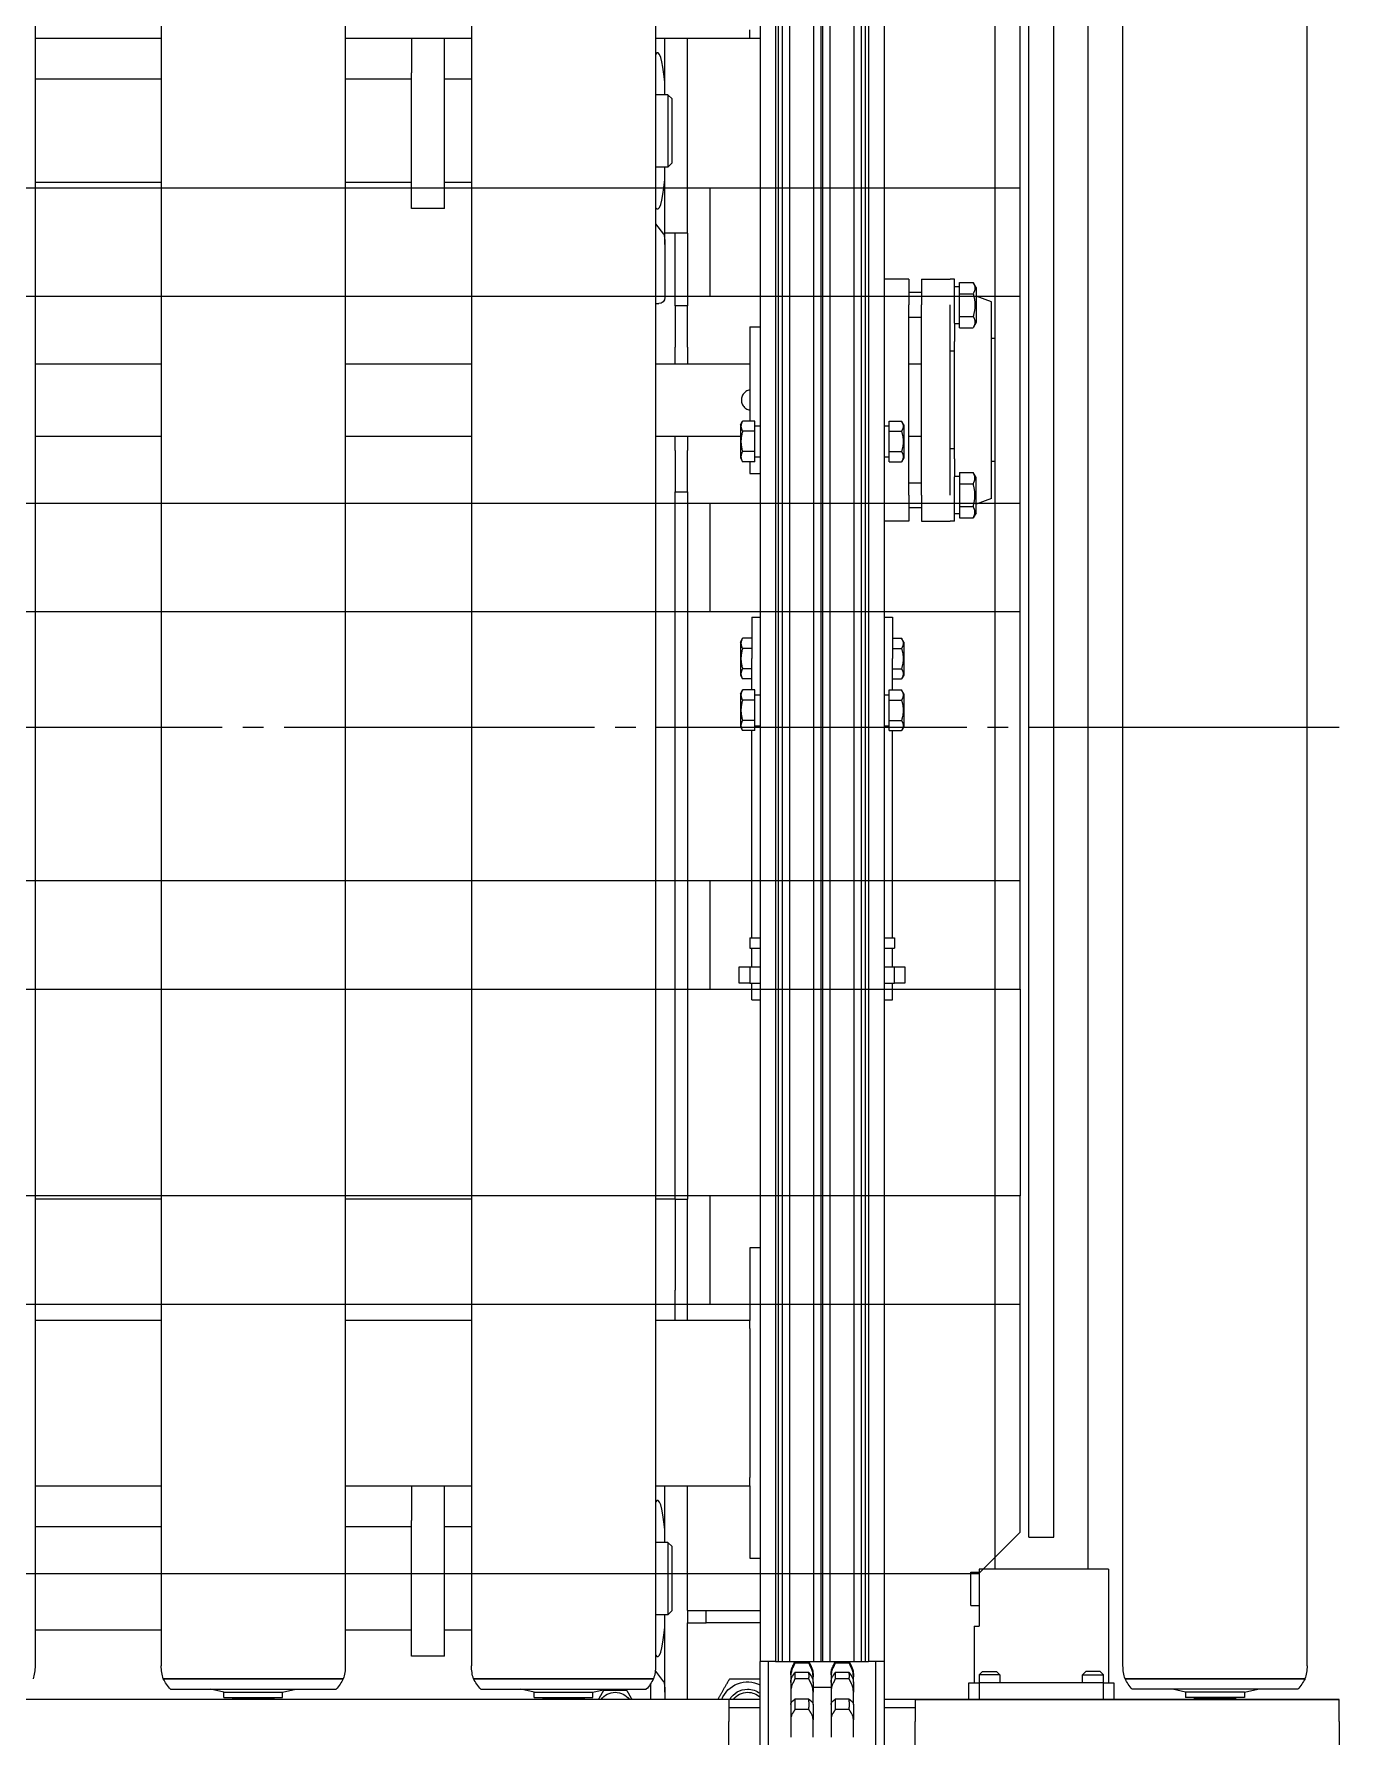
# Model space of a CAD drawing. Header units: millimetres. Extents: x -383313 to -161684, y -117025 to 99224.
# Drawn here: x -347970 to -347336, y -8464 to -7641 of the extents above; entities that cross this region are included whole.
import ezdxf

# ---------------------------------------------------------------- set-up
doc = ezdxf.new("R2010")
doc.units = ezdxf.units.MM
doc.header["$MEASUREMENT"] = 0
doc.linetypes.add('ESKD_shtrihpunktir', pattern=[18, 15, -1, 1, -1])
doc.layers.add('PV-55E8', color=7, linetype='Continuous')
doc.layers.add('Робот', color=30, linetype='Continuous')

# ---------------------------------------------------------------- blocks, each defined once
blk = doc.blocks.new('*U123')
at = {"color": 1, "linetype": 'ESKD_shtrihpunktir', "ltscale": 10}
blk.add_line((15.5, 6.62), (-1484.5, 6.62), dxfattribs=at)
at = {"layer": 'PV-55E8', "color": 3}
for p, q in [((-264.5, 533.27), (-264.5, 458.27)), ((-260.5, 458.27), (-260.5, 533.27)), ((-208.5, 533.27), (-208.5, 458.27)), ((-204.5, 458.27), (-204.5, 533.27)), ((-279.5, 526.62), (-279.5, 487.32)), ((-189.5, 526.62), (-189.5, 487.32)), ((15.5, 487.32), (15.5, 526.62)), ((-249.65, 494.72), (-249.65, 494.76)), ((-249.65, 487.96), (-249.65, 494.72)), ((-238.85, 494.76), (-238.85, 494.72)), ((-238.85, 494.72), (-238.85, 487.96)), ((-230.15, 494.72), (-230.15, 494.76)), ((-230.15, 487.96), (-230.15, 494.72)), ((-219.35, 494.76), (-219.35, 494.72)), ((-219.35, 494.72), (-219.35, 487.96)), ((-279.5, 476.62), (-279.5, 487.32)), ((-249.65, 486.49), (-249.65, 487.96)), ((-249.65, 479.06), (-249.65, 486.49)), ((-238.85, 487.96), (-238.85, 486.49)), ((-238.85, 479.06), (-238.85, 486.49)), ((-230.15, 486.49), (-230.15, 487.96)), ((-230.15, 479.06), (-230.15, 486.49)), ((-219.35, 487.96), (-219.35, 486.49)), ((-219.35, 479.06), (-219.35, 486.49)), ((-189.5, 476.62), (-189.5, 487.32)), ((15.5, 487.32), (15.5, 476.62)), ((-264.5, 480.62), (-279.5, 480.62)), ((-249.65, 474.86), (-249.65, 479.06)), ((-240.85, 481.51), (-247.65, 481.51)), ((-238.85, 479.06), (-238.85, 474.86)), ((-230.15, 474.86), (-230.15, 479.06)), ((-221.35, 481.51), (-228.15, 481.51)), ((-219.35, 479.06), (-219.35, 474.86)), ((-189.5, 480.62), (-204.5, 480.62)), ((-279.5, 476.62), (-1189.5, 476.62)), ((-279.5, 476.62), (-1189.5, 476.62)), ((-549.5, 471.62), (-469.5, 471.62)), ((-523.7, 473.12), (-530.13, 471.62)), ((-523.7, 475.62), (-495.3, 475.62)), ((-523.7, 475.62), (-523.7, 473.12)), ((-523.7, 473.12), (-495.3, 473.12)), ((-519, 476.62), (-519.5, 476.12)), ((-519.5, 476.12), (-509.5, 476.12)), ((-519.5, 475.62), (-519.5, 476.12)), ((-509.5, 476.12), (-499.5, 476.12)), ((-500, 476.62), (-499.5, 476.12)), ((-499.5, 475.62), (-499.5, 476.12)), ((-495.3, 475.62), (-495.3, 473.12)), ((-495.3, 473.12), (-488.87, 471.62)), ((-399.5, 471.62), (-319.5, 471.62)), ((-373.7, 473.12), (-380.13, 471.62)), ((-373.7, 475.62), (-345.3, 475.62)), ((-373.7, 475.62), (-373.7, 473.12)), ((-373.7, 473.12), (-345.3, 473.12)), ((-369, 476.62), (-369.5, 476.12)), ((-369.5, 476.12), (-359.5, 476.12)), ((-369.5, 475.62), (-369.5, 476.12)), ((-359.5, 476.12), (-349.5, 476.12)), ((-350, 476.62), (-349.5, 476.12)), ((-349.5, 475.62), (-349.5, 476.12)), ((-345.3, 475.62), (-345.3, 473.12)), ((-345.3, 473.12), (-338.87, 471.62)), ((-317.5, 469.17), (-317.5, 476.62)), ((-310.5, 473.02), (-310.5, 476.62)), ((-310.5, 473.02), (-310.5, 441.63)), ((-299.5, 476.62), (-299.5, 439.62)), ((-264.5, 476.62), (-279.5, 476.62)), ((-249.65, 473.01), (-249.65, 474.86)), ((-249.65, 468.41), (-249.65, 473.01)), ((-240.85, 476.48), (-247.65, 476.48)), ((-238.85, 474.86), (-238.85, 473.01)), ((-238.85, 468.41), (-238.85, 473.01)), ((-238.85, 470.62), (-230.15, 470.62)), ((-230.15, 473.01), (-230.15, 474.86)), ((-230.15, 468.41), (-230.15, 473.01)), ((-221.35, 476.48), (-228.15, 476.48)), ((-219.35, 474.86), (-219.35, 473.01)), ((-219.35, 468.41), (-219.35, 473.01)), ((-189.5, 476.62), (-204.5, 476.62)), ((-189.5, 476.62), (15.5, 476.62)), ((15.5, 476.62), (-189.5, 476.62)), ((-163.5, 476.62), (-163.5, 468.62)), ((-158.5, 468.62), (-158.5, 476.62)), ((-98.5, 476.62), (-98.5, 468.62)), ((-93.5, 468.62), (-93.5, 476.62)), ((-4.5, 471.62), (-84.5, 471.62)), ((-58.7, 473.12), (-65.13, 471.62)), ((-30.3, 475.62), (-58.7, 475.62)), ((-58.7, 473.12), (-58.7, 475.62)), ((-30.3, 473.12), (-58.7, 473.12)), ((-54, 476.62), (-54.5, 476.12)), ((-44.5, 476.12), (-54.5, 476.12)), ((-54.5, 476.12), (-54.5, 475.62)), ((-34.5, 476.12), (-44.5, 476.12)), ((-35, 476.62), (-34.5, 476.12)), ((-34.5, 476.12), (-34.5, 475.62)), ((-30.3, 473.12), (-30.3, 475.62)), ((-30.3, 473.12), (-23.87, 471.62)), ((-553, 466.62), (-466, 466.62)), ((-509.5, 466.62), (-553, 466.62)), ((-466, 466.62), (-509.5, 466.62)), ((-403, 466.62), (-316, 466.62)), ((-359.5, 466.62), (-403, 466.62)), ((-316, 466.62), (-359.5, 466.62)), ((-311.01, 468.08), (-314.9, 462.97)), ((-249.65, 467.54), (-249.65, 468.41)), ((-249.65, 465.62), (-249.65, 467.54)), ((-249.65, 464.66), (-249.65, 465.62)), ((-240.85, 466.69), (-247.65, 466.69)), ((-240.85, 463.58), (-247.65, 463.58)), ((-238.85, 468.41), (-238.85, 467.54)), ((-238.85, 467.54), (-238.85, 465.62)), ((-238.85, 464.66), (-238.85, 465.62)), ((-230.15, 467.54), (-230.15, 468.41)), ((-230.15, 465.62), (-230.15, 467.54)), ((-230.15, 464.66), (-230.15, 465.62)), ((-221.35, 466.69), (-228.15, 466.69)), ((-221.35, 463.58), (-228.15, 463.58)), ((-219.35, 468.41), (-219.35, 467.54)), ((-219.35, 467.54), (-219.35, 465.62)), ((-219.35, 464.66), (-219.35, 465.62)), ((-163.5, 468.62), (-158.5, 468.62)), ((-161, 441.12), (-161, 468.62)), ((-158.5, 464.72), (-158.5, 468.62)), ((-98.5, 468.62), (-158.5, 468.62)), ((-148.5, 464.72), (-158.5, 464.72)), ((-156.9, 463.12), (-158.5, 464.72)), ((-156.9, 463.12), (-150.1, 463.12)), ((-150.1, 463.12), (-148.5, 464.72)), ((-148.5, 464.72), (-148.5, 468.62)), ((-108.5, 468.62), (-108.5, 464.72)), ((-108.5, 464.72), (-98.5, 464.72)), ((-106.9, 463.12), (-108.5, 464.72)), ((-100.1, 463.12), (-106.9, 463.12)), ((-100.1, 463.12), (-98.5, 464.72)), ((-98.5, 468.62), (-98.5, 464.72)), ((-98.5, 468.62), (-93.5, 468.62)), ((-96, 413.62), (-96, 468.62)), ((-1, 466.62), (-88, 466.62)), ((-88, 466.62), (-44.5, 466.62)), ((-44.5, 466.62), (-1, 466.62)), ((-615, -460.38), (-615, 460.38)), ((-554, -460.38), (-554, 460.38)), ((-465, -460.38), (-465, 460.38)), ((-417, 455.62), (-433, 455.62)), ((-433, 455.62), (-433, 390)), ((-417, 455.62), (-417, 390)), ((-404, -460.38), (-404, 460.38)), ((-315, -460.38), (-315, 460.38)), ((-257, 458.27), (-264.5, 458.27)), ((-264.5, -531.73), (-264.5, 458.27)), ((-257, 458.27), (-255.61, 458.27)), ((-257, -531.73), (-257, 458.27)), ((-255.61, 458.27), (-255.61, -531.73)), ((-255.61, 458.27), (-253.6, 458.27)), ((-253.6, 458.27), (-253.6, -531.73)), ((-253.6, 458.27), (-250.1, 458.27)), ((-250.1, 458.27), (-250.1, -531.73)), ((-250.1, 458.27), (-238.42, 458.27)), ((-240.85, 459.06), (-247.65, 459.06)), ((-240.85, 458.41), (-247.65, 458.41)), ((-238.42, 458.27), (-238.42, -531.73)), ((-238.42, 458.27), (-234.92, 458.27)), ((-234.92, 458.27), (-234.92, -531.73)), ((-234.92, 458.27), (-234.14, 458.27)), ((-234.14, 458.27), (-234.14, -531.73)), ((-234.14, 458.27), (-230.64, 458.27)), ((-230.64, 458.27), (-230.64, -531.73)), ((-230.64, 458.27), (-218.96, 458.27)), ((-221.35, 459.06), (-228.15, 459.06)), ((-221.35, 458.41), (-228.15, 458.41)), ((-218.96, 458.27), (-218.96, -531.73)), ((-218.96, 458.27), (-215.46, 458.27)), ((-215.46, 458.27), (-215.46, -531.73)), ((-215.46, 458.27), (-213.45, 458.27)), ((-213.45, 458.27), (-213.45, -531.73)), ((-213.45, 458.27), (-212, 458.27)), ((-204.5, 458.27), (-212, 458.27)), ((-212, -531.73), (-212, 458.27)), ((-204.5, -531.73), (-204.5, 458.27)), ((-89, 460.38), (-89, -460.38)), ((0, 460.38), (0, -460.38)), ((-554, 443.12), (-615, 443.12)), ((-433, 443.12), (-465, 443.12)), ((-404, 443.12), (-417, 443.12)), ((-310.5, 441.63), (-310.5, 435.62)), ((-299.5, 439.62), (-290.5, 439.62)), ((-299.5, 433.62), (-299.5, 439.62)), ((-264.5, 439.62), (-290.5, 439.62)), ((-290.5, 439.62), (-290.5, 433.62)), ((-161, 441.12), (-158.5, 441.12)), ((-158.5, 413.62), (-158.5, 441.12)), ((-309, 435.62), (-315, 435.62)), ((-309, 400.62), (-309, 435.62)), ((-307, 433.62), (-309, 435.62)), ((-307, 433.62), (-307, 402.62)), ((-299.5, 433.62), (-290.5, 433.62)), ((-299.5, 433.62), (-299.5, 373.27)), ((-290.5, 433.62), (-264.5, 433.62)), ((-162.5, 431.12), (-162.5, 415.12)), ((-162.5, 431.12), (-158.5, 431.12)), ((-162.5, 415.12), (-158.5, 415.12)), ((-96, 413.62), (-158.5, 413.62)), ((-151, -463.38), (-151, 413.62)), ((-106, -463.38), (-106, 413.62)), ((-269.5, 408.27), (-264.5, 408.27)), ((-269.5, 373.27), (-269.5, 408.27)), ((-309, 400.62), (-315, 400.62)), ((-310.5, 400.62), (-310.5, 394.61)), ((-307, 402.62), (-309, 400.62)), ((-134.5, 398.12), (-122.5, 398.12)), ((-134.5, 398.12), (-134.5, -401.88)), ((-122.5, 398.12), (-122.5, -401.88)), ((-554, 393.12), (-615, 393.12)), ((-433, 393.12), (-465, 393.12)), ((-433, 373.27), (-433, 390)), ((-404, 393.12), (-417, 393.12)), ((-417, 390), (-417, 373.27)), ((-310.5, 394.61), (-310.5, 373.27)), ((-615, 373.27), (-554, 373.27)), ((-465, 373.27), (-404, 373.27)), ((-315, 373.27), (-269.5, 373.27)), ((-314.9, 373.27), (-314.9, 373.27)), ((-269.5, 373.27), (-269.5, 369.27)), ((-269.5, 297.27), (-269.5, 369.27)), ((-269.5, 297.27), (-269.5, 293.27)), ((-554, 293.27), (-615, 293.27)), ((-404, 293.27), (-465, 293.27)), ((-269.5, 293.27), (-315, 293.27)), ((-305.5, 293.27), (-305.5, 278.62)), ((-299.5, 293.27), (-299.5, 234.62)), ((-269.5, 258.27), (-269.5, 293.27)), ((-305.5, 234.62), (-305.5, 278.62)), ((-264.5, 258.27), (-269.5, 258.27)), ((-554, 234.62), (-615, 234.62)), ((-404, 234.62), (-465, 234.62)), ((-305.5, 234.62), (-315, 234.62)), ((-305.5, 234.62), (-305.5, -107.38)), ((-305.5, 234.62), (-299.5, 234.62)), ((-299.5, -107.38), (-299.5, 234.62)), ((-268.5, 138.27), (-268.5, 130.27)), ((-268.5, 138.27), (-264.5, 138.27)), ((-204.5, 138.27), (-200.5, 138.27)), ((-200.5, 138.27), (-200.5, 130.27)), ((-269.5, 130.27), (-274.5, 130.27)), ((-274.5, 130.27), (-274.5, 122.27)), ((-269.5, 122.27), (-269.5, 130.27)), ((-269.5, 130.27), (-264.5, 130.27)), ((-268.5, 130.27), (-264.5, 130.27)), ((-204.5, 130.27), (-200.5, 130.27)), ((-204.5, 130.27), (-199.5, 130.27)), ((-199.5, 130.27), (-199.5, 122.27)), ((-194.5, 130.27), (-199.5, 130.27)), ((-194.5, 122.27), (-194.5, 130.27)), ((-274.5, 122.27), (-269.5, 122.27)), ((-269.5, 122.27), (-264.5, 122.27)), ((-268.5, 122.27), (-268.5, 113.27)), ((-204.5, 122.27), (-199.5, 122.27)), ((-200.5, 122.27), (-200.5, 113.27)), ((-199.5, 122.27), (-194.5, 122.27)), ((-269.5, 108.27), (-269.5, 113.27)), ((-269.5, 113.27), (-264.5, 113.27)), ((-269.5, 108.27), (-264.5, 108.27)), ((-268.5, 108.27), (-268.5, 8.08)), ((-204.5, 113.27), (-199.5, 113.27)), ((-204.5, 108.27), (-199.5, 108.27)), ((-200.5, 108.27), (-200.5, 8.08)), ((-199.5, 108.27), (-199.5, 113.27)), ((-274, 6.27), (-272.95, 8.08)), ((-274, -9.73), (-274, 6.27)), ((-267, 8.08), (-272.95, 8.08)), ((-267, 3.18), (-272.95, 3.18)), ((-267, 8.08), (-267, 3.18)), ((-267, 5.77), (-264.5, 5.77)), ((-267, 3.18), (-267, -6.64)), ((-204.5, 5.77), (-202, 5.77)), ((-202, 8.08), (-202, 3.18)), ((-202, 8.08), (-196.05, 8.08)), ((-202, 3.18), (-202, -6.64)), ((-202, 3.18), (-196.05, 3.18)), ((-195, 6.27), (-196.05, 8.08)), ((-195, -9.73), (-195, 6.27)), ((-267, -6.64), (-272.95, -6.64)), ((-267, -6.64), (-267, -11.55)), ((-202, -6.64), (-202, -11.55)), ((-202, -6.64), (-196.05, -6.64)), ((-274, -9.73), (-272.95, -11.55)), ((-267, -11.55), (-272.95, -11.55)), ((-268.5, -11.55), (-268.5, -26.73)), ((-267, -9.23), (-264.5, -9.23)), ((-204.5, -9.23), (-202, -9.23)), ((-202, -11.55), (-196.05, -11.55)), ((-200.5, -11.55), (-200.5, -26.73)), ((-195, -9.73), (-196.05, -11.55)), ((-274, -18.73), (-272.95, -16.92)), ((-274, -34.73), (-274, -18.73)), ((-268.5, -16.92), (-272.95, -16.92)), ((-268.5, -21.82), (-272.95, -21.82)), ((-200.5, -16.92), (-196.05, -16.92)), ((-200.5, -21.82), (-196.05, -21.82)), ((-195, -18.73), (-196.05, -16.92)), ((-195, -34.73), (-195, -18.73)), ((-268.5, -31.64), (-272.95, -31.64)), ((-268.5, -46.73), (-268.5, -26.73)), ((-200.5, -46.73), (-200.5, -26.73)), ((-200.5, -31.64), (-196.05, -31.64)), ((-274, -34.73), (-272.95, -36.55)), ((-268.5, -36.55), (-272.95, -36.55)), ((-200.5, -36.55), (-196.05, -36.55)), ((-195, -34.73), (-196.05, -36.55)), ((-268.5, -46.73), (-264.5, -46.73)), ((-204.5, -46.73), (-200.5, -46.73)), ((-192.5, -93.23), (-204.5, -93.23)), ((-192.5, -105.73), (-192.5, -93.23)), ((-186.5, -93.23), (-172.5, -93.23)), ((-186.5, -105.73), (-186.5, -93.23)), ((-170.5, -93.23), (-172.5, -93.23)), ((-170.5, -93.23), (-170.5, -114.57)), ((-168, -96.77), (-170.5, -96.77)), ((-168, -100.28), (-168, -94.8)), ((-168, -94.8), (-161.43, -94.8)), ((-160, -97.27), (-161.43, -94.8)), ((-160, -97.27), (-160, -114.27)), ((-192.5, -99.77), (-186.5, -99.77)), ((-192.5, -105.73), (-192.5, -197.73)), ((-186.5, -105.73), (-186.5, -197.73)), ((-172.5, -105.73), (-172.5, -197.73)), ((-168, -111.25), (-168, -100.28)), ((-168, -100.28), (-161.43, -100.28)), ((-152.5, -104.18), (-160, -101.45)), ((-152.5, -104.18), (-152.5, -199.28)), ((-305.5, -127.38), (-305.5, -107.38)), ((-305.5, -107.38), (-299.5, -107.38)), ((-299.5, -107.38), (-299.5, -127.38)), ((-192.5, -111.77), (-186.5, -111.77)), ((-170.5, -123.35), (-170.5, -114.57)), ((-168, -114.77), (-170.5, -114.77)), ((-168, -116.74), (-168, -111.25)), ((-168, -111.25), (-161.43, -111.25)), ((-160, -114.27), (-161.43, -116.74)), ((-274, -123.73), (-272.95, -121.92)), ((-267, -121.92), (-272.95, -121.92)), ((-269.35, -121.92), (-269.35, -116.23)), ((-269.35, -116.23), (-264.5, -116.23)), ((-267, -121.92), (-267, -126.82)), ((-202, -121.92), (-202, -126.82)), ((-202, -121.92), (-196.05, -121.92)), ((-195, -123.73), (-196.05, -121.92)), ((-170.5, -123.35), (-170.5, -180.11)), ((-168, -116.74), (-161.43, -116.74)), ((-151, -121.98), (-152.5, -121.98)), ((-305.5, -127.38), (-305.5, -134.23)), ((-299.5, -134.23), (-299.5, -127.38)), ((-274, -139.73), (-274, -123.73)), ((-267, -126.82), (-272.95, -126.82)), ((-267, -124.23), (-264.5, -124.23)), ((-267, -126.82), (-267, -136.64)), ((-204.5, -124.23), (-202, -124.23)), ((-202, -126.82), (-202, -136.64)), ((-202, -126.82), (-196.05, -126.82)), ((-195, -139.73), (-195, -123.73)), ((-170.5, -128.13), (-172.5, -128.13)), ((-615, -134.23), (-554, -134.23)), ((-465, -134.23), (-404, -134.23)), ((-315, -134.23), (-274, -134.23)), ((-274, -139.73), (-272.95, -141.55)), ((-267, -136.64), (-272.95, -136.64)), ((-267, -136.64), (-267, -141.55)), ((-267, -139.23), (-264.5, -139.23)), ((-204.5, -139.23), (-202, -139.23)), ((-202, -136.64), (-202, -141.55)), ((-202, -136.64), (-196.05, -136.64)), ((-195, -139.73), (-196.05, -141.55)), ((-192.5, -134.23), (-186.5, -134.23)), ((-267, -141.55), (-272.95, -141.55)), ((-269.35, -151.73), (-269.35, -141.55)), ((-202, -141.55), (-196.05, -141.55)), ((-269.35, -187.23), (-269.35, -151.73)), ((-615, -169.23), (-554, -169.23)), ((-465, -169.23), (-404, -169.23)), ((-315, -169.23), (-269.35, -169.23)), ((-305.5, -169.23), (-305.5, -177.38)), ((-299.5, -177.38), (-299.5, -169.23)), ((-192.5, -169.23), (-186.5, -169.23)), ((-305.5, -197.38), (-305.5, -177.38)), ((-299.5, -177.38), (-299.5, -197.38)), ((-170.5, -175.33), (-172.5, -175.33)), ((-170.5, -188.89), (-170.5, -180.11)), ((-269.35, -187.23), (-264.5, -187.23)), ((-170.5, -188.69), (-168, -188.69)), ((-170.5, -188.89), (-170.5, -210.23)), ((-168, -186.72), (-168, -192.21)), ((-168, -186.72), (-161.43, -186.72)), ((-160, -189.19), (-161.43, -186.72)), ((-160, -206.19), (-160, -189.19)), ((-151, -181.48), (-152.5, -181.48)), ((-305.5, -197.38), (-305.5, -232.38)), ((-299.5, -197.38), (-305.5, -197.38)), ((-299.5, -232.38), (-299.5, -197.38)), ((-186.5, -191.69), (-192.5, -191.69)), ((-168, -192.21), (-168, -203.18)), ((-168, -192.21), (-161.43, -192.21)), ((-315, -198.38), (-313.5, -198.38)), ((-310.5, -226.98), (-310.5, -201.38)), ((-192.5, -210.23), (-192.5, -197.73)), ((-186.5, -203.69), (-192.5, -203.69)), ((-186.5, -210.23), (-186.5, -197.73)), ((-168, -203.18), (-168, -208.66)), ((-168, -203.18), (-161.43, -203.18)), ((-152.5, -199.28), (-160, -202.01)), ((-192.5, -210.23), (-204.5, -210.23)), ((-186.5, -210.23), (-172.5, -210.23)), ((-170.5, -210.23), (-172.5, -210.23)), ((-170.5, -206.69), (-168, -206.69)), ((-168, -208.66), (-161.43, -208.66)), ((-160, -206.19), (-161.43, -208.66)), ((-310.5, -226.98), (-310.5, -258.37)), ((-311.01, -231.92), (-314.9, -237.03)), ((-299.5, -232.38), (-310.5, -232.38)), ((-299.5, -232.38), (-299.5, -326.73)), ((-417, -244.38), (-433, -244.38)), ((-433, -244.38), (-433, -310)), ((-417, -244.38), (-417, -310)), ((-554, -256.88), (-615, -256.88)), ((-433, -256.88), (-465, -256.88)), ((-404, -256.88), (-417, -256.88)), ((-310.5, -258.37), (-310.5, -264.38)), ((-309, -264.38), (-315, -264.38)), ((-309, -299.38), (-309, -264.38)), ((-307, -266.38), (-309, -264.38)), ((-307, -266.38), (-307, -297.38)), ((-309, -299.38), (-315, -299.38)), ((-310.5, -299.38), (-310.5, -305.39)), ((-307, -297.38), (-309, -299.38)), ((-554, -306.88), (-615, -306.88)), ((-433, -306.88), (-465, -306.88)), ((-433, -326.73), (-433, -310)), ((-404, -306.88), (-417, -306.88)), ((-417, -310), (-417, -326.73)), ((-310.5, -305.39), (-310.5, -326.73)), ((-615, -326.73), (-554, -326.73)), ((-465, -326.73), (-404, -326.73)), ((-315, -326.73), (-269.5, -326.73)), ((-314.9, -326.73), (-314.9, -326.73)), ((-269.5, -326.73), (-269.5, -330.73)), ((-269.5, -326.73), (-264.5, -326.73))]:
    blk.add_line(p, q, dxfattribs=at)
for centre, radius, start, end in [((-535.06, 457.79), 20, 136.2314, 153.78456), ((-483.94, 457.79), 20, 26.21544, 43.7686), ((-385.06, 457.79), 20, 136.2314, 153.78456), ((-334.5, 481.62), 8.5, 216.03188, 323.96812), ((-334.5, 479.62), 8.5, 241.92751, 250.25008), ((-334.5, 479.62), 8.5, 289.74992, 298.07249), ((-333.94, 457.79), 20, 26.21544, 43.7686), ((-270.5, 481.62), 13.5, 201.73846, 296.3878), ((-270.5, 481.62), 10, 210, 270), ((-270.5, 481.62), 8.5, 216.03188, 270), ((-270.5, 481.62), 8.5, 270, 314.90087), ((-270.5, 481.62), 10, 270, 306.8699), ((-70.06, 457.79), 20, 136.2314, 153.78456), ((-18.94, 457.79), 20, 26.21544, 43.7686), ((-635, 460.38), 20, 0, 18.19487), ((-534, 460.38), 20, 161.80513, 180), ((-485, 460.38), 20, 0, 18.19487), ((-384, 460.38), 20, 161.80513, 180), ((-335, 460.38), 20, 0, 18.19487), ((-240.15, 464.66), 9.5, 180, 180.64009), ((-248.35, 464.66), 9.5, 359.35991, 0), ((-220.65, 464.66), 9.5, 180, 180.64009), ((-228.85, 464.66), 9.5, 359.35991, 0), ((-69, 460.38), 20, 161.80513, 180), ((-20, 460.38), 20, 0, 18.19487), ((-313.5, -201.38), 3, 0, 90)]:
    blk.add_arc(centre, radius, start, end, dxfattribs=at)
for centre, major_axis, start_param, end_param in [((-311.1, 473.02), (0, 5), 3.297746, 4.712389), ((-314.05, 418.12), (0, 45.4), 0.156154, 0.198661), ((-314.05, 418.12), (0, 45.4), 2.966694, 2.985439), ((-311.1, -226.98), (0, 5), 3.297746, 4.712389), ((-314.05, -281.88), (0, 45.4), 0.156154, 0.174899), ((-314.05, -281.88), (0, 45.4), 2.966694, 2.985439)]:
    blk.add_ellipse(centre, major_axis=major_axis, ratio=0.12, start_param=start_param, end_param=end_param, dxfattribs=at)
at = {"layer": 'PV-55E8', "color": 3, "extrusion": (0, 0, -1)}
for centre, start_param, end_param in [((-314.05, 418.12), 2.931046, 4.041178), ((-314.05, 418.12), 5.3836, 6.493732), ((-314.05, -281.88), 2.931046, 4.041178), ((-314.05, -281.88), 5.3836, 6.493732)]:
    blk.add_ellipse(centre, major_axis=(0, -37.8), ratio=0.12, start_param=start_param, end_param=end_param, dxfattribs=at)
at = {"layer": 'PV-55E8', "color": 3}
for points, knots in [([(-248.68, 483.18), (-248.77, 483.31), (-248.84, 483.45), (-249.03, 483.8), (-249.14, 484.03), (-249.32, 484.51), (-249.4, 484.76), (-249.53, 485.26), (-249.58, 485.52), (-249.64, 486.01), (-249.65, 486.26), (-249.65, 486.49)], [10.11521, 10.11521, 10.11521, 10.11521, 10.687596, 10.687596, 11.618355, 11.618355, 12.549115, 12.549115, 13.479875, 13.479875, 14.410634, 14.410634, 14.410634, 14.410634]), ([(-238.85, 486.49), (-238.85, 486.26), (-238.86, 486.01), (-238.93, 485.51), (-238.97, 485.25), (-239.1, 484.74), (-239.18, 484.49), (-239.37, 484), (-239.48, 483.77), (-239.67, 483.43), (-239.74, 483.3), (-239.82, 483.18)], [43.585571, 43.585571, 43.585571, 43.585571, 44.527095, 44.527095, 45.468619, 45.468619, 46.410144, 46.410144, 47.351668, 47.351668, 47.881074, 47.881074, 47.881074, 47.881074]), ([(-229.18, 483.18), (-229.26, 483.3), (-229.33, 483.43), (-229.52, 483.77), (-229.63, 484), (-229.82, 484.49), (-229.9, 484.74), (-230.03, 485.25), (-230.07, 485.51), (-230.14, 486.01), (-230.15, 486.26), (-230.15, 486.49)], [10.115097, 10.115097, 10.115097, 10.115097, 10.644502, 10.644502, 11.586026, 11.586026, 12.527551, 12.527551, 13.469075, 13.469075, 14.4106, 14.4106, 14.4106, 14.4106]), ([(-219.35, 486.49), (-219.35, 486.26), (-219.36, 486.01), (-219.43, 485.51), (-219.47, 485.25), (-219.6, 484.74), (-219.68, 484.49), (-219.87, 484), (-219.98, 483.77), (-220.17, 483.43), (-220.24, 483.3), (-220.32, 483.18)], [43.585605, 43.585605, 43.585605, 43.585605, 44.52713, 44.52713, 45.468654, 45.468654, 46.410179, 46.410179, 47.351703, 47.351703, 47.881108, 47.881108, 47.881108, 47.881108]), ([(-249.65, 479.06), (-249.65, 478.94), (-249.64, 478.81), (-249.58, 478.55), (-249.53, 478.42), (-249.4, 478.16), (-249.32, 478.03), (-249.14, 477.78), (-249.03, 477.66), (-248.84, 477.48), (-248.77, 477.41), (-248.68, 477.34)], [43.585571, 43.585571, 43.585571, 43.585571, 44.51633, 44.51633, 45.44709, 45.44709, 46.37785, 46.37785, 47.308609, 47.308609, 47.880995, 47.880995, 47.880995, 47.880995]), ([(-239.82, 477.34), (-239.74, 477.41), (-239.67, 477.47), (-239.48, 477.65), (-239.37, 477.77), (-239.18, 478.02), (-239.1, 478.15), (-238.97, 478.41), (-238.93, 478.55), (-238.86, 478.81), (-238.85, 478.94), (-238.85, 479.06)], [10.115097, 10.115097, 10.115097, 10.115097, 10.644502, 10.644502, 11.586026, 11.586026, 12.527551, 12.527551, 13.469075, 13.469075, 14.4106, 14.4106, 14.4106, 14.4106]), ([(-230.15, 479.06), (-230.15, 478.94), (-230.14, 478.81), (-230.07, 478.55), (-230.03, 478.41), (-229.9, 478.15), (-229.82, 478.02), (-229.63, 477.77), (-229.52, 477.65), (-229.33, 477.47), (-229.26, 477.41), (-229.18, 477.34)], [43.585571, 43.585571, 43.585571, 43.585571, 44.527095, 44.527095, 45.468619, 45.468619, 46.410144, 46.410144, 47.351668, 47.351668, 47.881074, 47.881074, 47.881074, 47.881074]), ([(-220.32, 477.34), (-220.24, 477.41), (-220.17, 477.47), (-219.98, 477.65), (-219.87, 477.77), (-219.68, 478.02), (-219.6, 478.15), (-219.47, 478.41), (-219.43, 478.55), (-219.36, 478.81), (-219.35, 478.94), (-219.35, 479.06)], [10.115097, 10.115097, 10.115097, 10.115097, 10.644502, 10.644502, 11.586026, 11.586026, 12.527551, 12.527551, 13.469075, 13.469075, 14.4106, 14.4106, 14.4106, 14.4106]), ([(-248.68, 468.8), (-248.77, 468.98), (-248.84, 469.15), (-249.03, 469.59), (-249.14, 469.89), (-249.32, 470.5), (-249.4, 470.81), (-249.53, 471.45), (-249.58, 471.77), (-249.64, 472.4), (-249.65, 472.71), (-249.65, 473.01)], [10.11521, 10.11521, 10.11521, 10.11521, 10.687596, 10.687596, 11.618355, 11.618355, 12.549115, 12.549115, 13.479875, 13.479875, 14.410634, 14.410634, 14.410634, 14.410634]), ([(-238.85, 473.01), (-238.85, 472.71), (-238.86, 472.39), (-238.93, 471.75), (-238.97, 471.43), (-239.1, 470.79), (-239.18, 470.47), (-239.37, 469.85), (-239.48, 469.56), (-239.67, 469.12), (-239.74, 468.96), (-239.82, 468.8)], [43.585571, 43.585571, 43.585571, 43.585571, 44.527095, 44.527095, 45.468619, 45.468619, 46.410144, 46.410144, 47.351668, 47.351668, 47.881074, 47.881074, 47.881074, 47.881074]), ([(-229.18, 468.8), (-229.26, 468.96), (-229.33, 469.12), (-229.52, 469.56), (-229.63, 469.85), (-229.82, 470.47), (-229.9, 470.79), (-230.03, 471.43), (-230.07, 471.75), (-230.14, 472.39), (-230.15, 472.71), (-230.15, 473.01)], [10.115097, 10.115097, 10.115097, 10.115097, 10.644502, 10.644502, 11.586026, 11.586026, 12.527551, 12.527551, 13.469075, 13.469075, 14.4106, 14.4106, 14.4106, 14.4106]), ([(-219.35, 473.01), (-219.35, 472.71), (-219.36, 472.39), (-219.43, 471.75), (-219.47, 471.43), (-219.6, 470.79), (-219.68, 470.47), (-219.87, 469.85), (-219.98, 469.56), (-220.17, 469.12), (-220.24, 468.96), (-220.32, 468.8)], [43.585605, 43.585605, 43.585605, 43.585605, 44.52713, 44.52713, 45.468654, 45.468654, 46.410179, 46.410179, 47.351703, 47.351703, 47.881108, 47.881108, 47.881108, 47.881108]), ([(-249.65, 468.41), (-249.65, 468.18), (-249.64, 467.95), (-249.58, 467.46), (-249.53, 467.22), (-249.4, 466.73), (-249.32, 466.49), (-249.14, 466.03), (-249.03, 465.8), (-248.84, 465.46), (-248.77, 465.33), (-248.68, 465.2)], [43.585571, 43.585571, 43.585571, 43.585571, 44.51633, 44.51633, 45.44709, 45.44709, 46.37785, 46.37785, 47.308609, 47.308609, 47.880995, 47.880995, 47.880995, 47.880995]), ([(-248.68, 461.25), (-248.77, 461.43), (-248.84, 461.61), (-249.03, 462.07), (-249.14, 462.38), (-249.32, 463.01), (-249.4, 463.34), (-249.53, 464), (-249.58, 464.33), (-249.64, 464.99), (-249.65, 465.31), (-249.65, 465.62)], [10.11521, 10.11521, 10.11521, 10.11521, 10.687596, 10.687596, 11.618355, 11.618355, 12.549115, 12.549115, 13.479875, 13.479875, 14.410634, 14.410634, 14.410634, 14.410634]), ([(-249.65, 464.55), (-249.65, 464.29), (-249.63, 464.02), (-249.58, 463.43), (-249.53, 463.11), (-249.4, 462.48), (-249.32, 462.17), (-249.14, 461.57), (-249.03, 461.28), (-248.84, 460.84), (-248.77, 460.67), (-248.68, 460.5)], [43.697221, 43.697221, 43.697221, 43.697221, 44.51633, 44.51633, 45.44709, 45.44709, 46.37785, 46.37785, 47.308609, 47.308609, 47.880995, 47.880995, 47.880995, 47.880995]), ([(-239.82, 465.2), (-239.74, 465.32), (-239.67, 465.44), (-239.48, 465.77), (-239.37, 466), (-239.18, 466.47), (-239.1, 466.71), (-238.97, 467.2), (-238.93, 467.45), (-238.86, 467.94), (-238.85, 468.18), (-238.85, 468.41)], [10.115097, 10.115097, 10.115097, 10.115097, 10.644502, 10.644502, 11.586026, 11.586026, 12.527551, 12.527551, 13.469075, 13.469075, 14.4106, 14.4106, 14.4106, 14.4106]), ([(-238.85, 465.62), (-238.85, 465.3), (-238.86, 464.98), (-238.93, 464.32), (-238.97, 463.98), (-239.1, 463.31), (-239.18, 462.98), (-239.37, 462.34), (-239.48, 462.03), (-239.67, 461.58), (-239.74, 461.42), (-239.82, 461.25)], [43.585571, 43.585571, 43.585571, 43.585571, 44.527095, 44.527095, 45.468619, 45.468619, 46.410144, 46.410144, 47.351668, 47.351668, 47.881074, 47.881074, 47.881074, 47.881074]), ([(-239.82, 460.5), (-239.74, 460.66), (-239.67, 460.81), (-239.48, 461.24), (-239.37, 461.54), (-239.18, 462.14), (-239.1, 462.46), (-238.97, 463.1), (-238.93, 463.42), (-238.87, 464.01), (-238.85, 464.28), (-238.85, 464.55)], [10.115097, 10.115097, 10.115097, 10.115097, 10.644502, 10.644502, 11.586026, 11.586026, 12.527551, 12.527551, 13.469075, 13.469075, 14.298941, 14.298941, 14.298941, 14.298941]), ([(-230.15, 468.41), (-230.15, 468.18), (-230.14, 467.94), (-230.07, 467.45), (-230.03, 467.2), (-229.9, 466.71), (-229.82, 466.47), (-229.63, 466), (-229.52, 465.77), (-229.33, 465.44), (-229.26, 465.32), (-229.18, 465.2)], [43.585571, 43.585571, 43.585571, 43.585571, 44.527095, 44.527095, 45.468619, 45.468619, 46.410144, 46.410144, 47.351668, 47.351668, 47.881074, 47.881074, 47.881074, 47.881074]), ([(-229.18, 461.25), (-229.26, 461.42), (-229.33, 461.58), (-229.52, 462.03), (-229.63, 462.34), (-229.82, 462.98), (-229.9, 463.31), (-230.03, 463.98), (-230.07, 464.32), (-230.14, 464.98), (-230.15, 465.3), (-230.15, 465.62)], [10.115097, 10.115097, 10.115097, 10.115097, 10.644502, 10.644502, 11.586026, 11.586026, 12.527551, 12.527551, 13.469075, 13.469075, 14.4106, 14.4106, 14.4106, 14.4106]), ([(-230.15, 464.55), (-230.15, 464.28), (-230.13, 464.01), (-230.07, 463.42), (-230.03, 463.1), (-229.9, 462.46), (-229.82, 462.14), (-229.63, 461.54), (-229.52, 461.24), (-229.33, 460.81), (-229.26, 460.66), (-229.18, 460.5)], [43.697229, 43.697229, 43.697229, 43.697229, 44.527095, 44.527095, 45.468619, 45.468619, 46.410144, 46.410144, 47.351668, 47.351668, 47.881074, 47.881074, 47.881074, 47.881074]), ([(-220.32, 465.2), (-220.24, 465.32), (-220.17, 465.44), (-219.98, 465.77), (-219.87, 466), (-219.68, 466.47), (-219.6, 466.71), (-219.47, 467.2), (-219.43, 467.45), (-219.36, 467.94), (-219.35, 468.18), (-219.35, 468.41)], [10.115097, 10.115097, 10.115097, 10.115097, 10.644502, 10.644502, 11.586026, 11.586026, 12.527551, 12.527551, 13.469075, 13.469075, 14.4106, 14.4106, 14.4106, 14.4106]), ([(-219.35, 465.62), (-219.35, 465.3), (-219.36, 464.98), (-219.43, 464.32), (-219.47, 463.98), (-219.6, 463.31), (-219.68, 462.98), (-219.87, 462.34), (-219.98, 462.03), (-220.17, 461.58), (-220.24, 461.42), (-220.32, 461.25)], [43.585605, 43.585605, 43.585605, 43.585605, 44.52713, 44.52713, 45.468654, 45.468654, 46.410179, 46.410179, 47.351703, 47.351703, 47.881108, 47.881108, 47.881108, 47.881108]), ([(-220.32, 460.5), (-220.24, 460.66), (-220.17, 460.81), (-219.98, 461.24), (-219.87, 461.54), (-219.68, 462.14), (-219.6, 462.46), (-219.47, 463.1), (-219.43, 463.42), (-219.37, 464.01), (-219.35, 464.28), (-219.35, 464.55)], [10.115097, 10.115097, 10.115097, 10.115097, 10.644502, 10.644502, 11.586026, 11.586026, 12.527551, 12.527551, 13.469075, 13.469075, 14.298941, 14.298941, 14.298941, 14.298941]), ([(-269.35, -156.66), (-269.4, -156.65), (-269.45, -156.65), (-269.82, -156.57), (-270.14, -156.48), (-270.76, -156.22), (-271.05, -156.06), (-271.59, -155.69), (-271.84, -155.49), (-272.29, -155.04), (-272.49, -154.8), (-272.86, -154.25), (-273.02, -153.96), (-273.28, -153.34), (-273.37, -153.02), (-273.5, -152.37), (-273.53, -152.05), (-273.53, -151.41), (-273.5, -151.09), (-273.37, -150.44), (-273.28, -150.12), (-273.02, -149.5), (-272.86, -149.21), (-272.49, -148.67), (-272.29, -148.42), (-271.84, -147.97), (-271.59, -147.77), (-271.05, -147.4), (-270.76, -147.24), (-270.14, -146.99), (-269.82, -146.89), (-269.45, -146.81), (-269.4, -146.81), (-269.35, -146.8)], [0.805613, 0.805613, 0.805613, 0.805613, 0.947553, 0.947553, 1.895106, 1.895106, 2.84266, 2.84266, 3.790213, 3.790213, 4.737536, 4.737536, 5.684859, 5.684859, 6.632182, 6.632182, 7.579504, 7.579504, 8.526827, 8.526827, 9.47415, 9.47415, 10.421473, 10.421473, 11.368796, 11.368796, 12.316349, 12.316349, 13.263902, 13.263902, 14.211456, 14.211456, 14.353395, 14.353395, 14.353395, 14.353395])]:
    blk.add_open_spline(points, degree=3, knots=knots, dxfattribs=at)
for points, weights in [([(-247.65, 481.51), (-248.18, 482.36), (-248.68, 483.18)], [1, 1.00025461958, 1]), ([(-247.65, 476.48), (-247.74, 479), (-247.65, 481.51)], [1, 1.00194841845, 1]), ([(-239.82, 483.18), (-240.32, 482.36), (-240.85, 481.51)], [1, 1.00025461957, 1]), ([(-240.85, 481.51), (-240.76, 479), (-240.85, 476.48)], [1, 1.00194841845, 1]), ([(-228.15, 481.51), (-228.68, 482.36), (-229.18, 483.18)], [1, 1.00025461956, 1]), ([(-228.15, 476.48), (-228.24, 479), (-228.15, 481.51)], [1, 1.00194841845, 1]), ([(-220.32, 483.18), (-220.82, 482.36), (-221.35, 481.51)], [1, 1.00025461956, 1]), ([(-221.35, 481.51), (-221.26, 479), (-221.35, 476.48)], [1, 1.00194841845, 1]), ([(-342.58, 476.62), (-341.38, 474.53), (-339.98, 472.12)], [1.39563444637, 1.39027481957, 1.29573137036]), ([(-339.98, 472.12), (-334.5, 472.12), (-329.02, 472.12)], [1.29573137036, 1.49618171095, 1.29573137036]), ([(-329.02, 472.12), (-327.62, 474.53), (-326.42, 476.62)], [1.29573137036, 1.39027481957, 1.39563444637]), ([(-284.93, 476.62), (-282.23, 471.94), (-279.16, 466.62)], [1.62742913428, 1.68432161612, 1.52444471331]), ([(-248.68, 477.34), (-248.18, 476.92), (-247.65, 476.48)], [1, 1.00025461956, 1]), ([(-240.85, 476.48), (-240.32, 476.92), (-239.82, 477.34)], [1, 1.00025461955, 1]), ([(-229.18, 477.34), (-228.68, 476.92), (-228.15, 476.48)], [1, 1.00025461956, 1]), ([(-221.35, 476.48), (-220.82, 476.92), (-220.32, 477.34)], [1, 1.00025461955, 1]), ([(-279.16, 466.62), (-271.58, 466.62), (-264.5, 466.62)], [1.52444471331, 1.72711052247, 1.58144906966]), ([(-247.65, 466.69), (-248.18, 467.77), (-248.68, 468.8)], [1, 1.00025461957, 1]), ([(-248.68, 465.2), (-248.18, 464.41), (-247.65, 463.58)], [1, 1.00025461954, 1]), ([(-247.65, 459.06), (-248.18, 460.18), (-248.68, 461.25)], [1, 1.00025461957, 1]), ([(-247.65, 463.58), (-247.74, 465.14), (-247.65, 466.69)], [1, 1.00194841845, 1]), ([(-239.82, 468.8), (-240.32, 467.77), (-240.85, 466.69)], [1, 1.00025461957, 1]), ([(-240.85, 466.69), (-240.76, 465.14), (-240.85, 463.58)], [1, 1.00194841845, 1]), ([(-240.85, 463.58), (-240.32, 464.41), (-239.82, 465.2)], [1, 1.00025461956, 1]), ([(-239.82, 461.25), (-240.32, 460.18), (-240.85, 459.06)], [1, 1.00025461957, 1]), ([(-228.15, 466.69), (-228.68, 467.77), (-229.18, 468.8)], [1, 1.00025461954, 1]), ([(-229.18, 465.2), (-228.68, 464.41), (-228.15, 463.58)], [1, 1.00025461957, 1]), ([(-228.15, 459.06), (-228.68, 460.18), (-229.18, 461.25)], [1, 1.00025461953, 1]), ([(-228.15, 463.58), (-228.24, 465.14), (-228.15, 466.69)], [1, 1.00194841845, 1]), ([(-220.32, 468.8), (-220.82, 467.77), (-221.35, 466.69)], [1, 1.00025461956, 1]), ([(-221.35, 466.69), (-221.26, 465.14), (-221.35, 463.58)], [1, 1.00194841845, 1]), ([(-221.35, 463.58), (-220.82, 464.41), (-220.32, 465.2)], [1, 1.00025461955, 1]), ([(-220.32, 461.25), (-220.82, 460.18), (-221.35, 459.06)], [1, 1.00025461958, 1]), ([(-248.68, 460.5), (-248.18, 459.48), (-247.65, 458.41)], [1, 1.00025461957, 1]), ([(-247.65, 458.41), (-247.74, 458.74), (-247.65, 459.06)], [1, 1.00194841845, 1]), ([(-240.85, 458.41), (-240.32, 459.48), (-239.82, 460.5)], [1, 1.00025461957, 1]), ([(-240.85, 459.06), (-240.76, 458.74), (-240.85, 458.41)], [1, 1.00194841845, 1]), ([(-229.18, 460.5), (-228.68, 459.48), (-228.15, 458.41)], [1, 1.00025461955, 1]), ([(-228.15, 458.41), (-228.24, 458.74), (-228.15, 459.06)], [1, 1.00194841845, 1]), ([(-221.35, 458.41), (-220.82, 459.48), (-220.32, 460.5)], [1, 1.00025461957, 1]), ([(-221.35, 459.06), (-221.26, 458.74), (-221.35, 458.41)], [1, 1.00194841845, 1]), ([(-272.95, 3.18), (-274.37, 5.63), (-272.95, 8.08)], [1.22364575665, 1.41294441399, 1.22364575665]), ([(-272.95, -6.64), (-274.37, -1.73), (-272.95, 3.18)], [1.22364575665, 1.41294441399, 1.22364575665]), ([(-196.05, 3.18), (-194.63, 5.63), (-196.05, 8.08)], [1.22364575665, 1.41294441399, 1.22364575665]), ([(-196.05, -6.64), (-194.63, -1.73), (-196.05, 3.18)], [1.22364575665, 1.41294441399, 1.22364575665]), ([(-272.95, -11.55), (-274.37, -9.09), (-272.95, -6.64)], [1.22364575665, 1.41294441399, 1.22364575665]), ([(-196.05, -11.55), (-194.63, -9.09), (-196.05, -6.64)], [1.22364575665, 1.41294441399, 1.22364575665]), ([(-272.95, -21.82), (-274.37, -19.37), (-272.95, -16.92)], [1.22364575665, 1.41294441399, 1.22364575665]), ([(-272.95, -31.64), (-274.37, -26.73), (-272.95, -21.82)], [1.22364575665, 1.41294441399, 1.22364575665]), ([(-196.05, -21.82), (-194.63, -19.37), (-196.05, -16.92)], [1.22364575665, 1.41294441399, 1.22364575665]), ([(-196.05, -31.64), (-194.63, -26.73), (-196.05, -21.82)], [1.22364575665, 1.41294441399, 1.22364575665]), ([(-272.95, -36.55), (-274.37, -34.09), (-272.95, -31.64)], [1.22364575665, 1.41294441399, 1.22364575665]), ([(-196.05, -36.55), (-194.63, -34.09), (-196.05, -31.64)], [1.22364575665, 1.41294441399, 1.22364575665]), ([(-161.43, -94.8), (-159.84, -97.54), (-161.43, -100.28)], [1.29573137036, 1.49618171095, 1.29573137036]), ([(-161.43, -100.28), (-159.84, -105.77), (-161.43, -111.25)], [1.29573137036, 1.49618171095, 1.29573137036]), ([(-161.43, -111.25), (-159.84, -114), (-161.43, -116.74)], [1.29573137036, 1.49618171095, 1.29573137036]), ([(-272.95, -126.82), (-274.37, -124.37), (-272.95, -121.92)], [1.22364575665, 1.41294441399, 1.22364575665]), ([(-196.05, -126.82), (-194.63, -124.37), (-196.05, -121.92)], [1.22364575665, 1.41294441399, 1.22364575665]), ([(-272.95, -136.64), (-274.37, -131.73), (-272.95, -126.82)], [1.22364575665, 1.41294441399, 1.22364575665]), ([(-196.05, -136.64), (-194.63, -131.73), (-196.05, -126.82)], [1.22364575665, 1.41294441399, 1.22364575665]), ([(-272.95, -141.55), (-274.37, -139.09), (-272.95, -136.64)], [1.22364575665, 1.41294441399, 1.22364575665]), ([(-196.05, -141.55), (-194.63, -139.09), (-196.05, -136.64)], [1.22364575665, 1.41294441399, 1.22364575665]), ([(-161.43, -192.21), (-159.84, -189.47), (-161.43, -186.72)], [1.29573137036, 1.49618171095, 1.29573137036]), ([(-161.43, -203.18), (-159.84, -197.69), (-161.43, -192.21)], [1.29573137036, 1.49618171095, 1.29573137036]), ([(-161.43, -208.66), (-159.84, -205.92), (-161.43, -203.18)], [1.29573137036, 1.49618171095, 1.29573137036])]:
    blk.add_rational_spline(points, weights, degree=2, dxfattribs=at)
blk = doc.blocks.new('Робот ABB IRB660_3.15 (сверху)')
at = {"layer": 'Робот'}
blk.add_circle((0, 0), 3150, dxfattribs=at)
blk = doc.blocks.new('паллета1')
at = {"color": 44}
for p, q in [((20, 600), (0, 580)), ((130, 600), (20, 600)), ((130, -600), (130, 600)), ((182.5, 600), (130, 600)), ((282.5, 600), (182.5, 600)), ((182.5, 600), (182.5, -600)), ((282.5, -600), (282.5, 600)), ((335, 600), (282.5, 600)), ((465, 600), (335, 600)), ((335, 600), (335, -600)), ((465, -600), (465, 600)), ((517.5, 600), (465, 600)), ((517.5, 600), (617.5, 600)), ((517.5, -600), (517.5, 600)), ((617.5, 600), (617.5, -600)), ((670, 600), (617.5, 600)), ((780, 600), (670, 600)), ((670, 600), (670, -600)), ((780, 600), (800, 580)), ((0, 580), (0, -580)), ((800, -580), (800, 580)), ((130, 450), (182.5, 450)), ((282.5, 450), (335, 450)), ((465, 450), (517.5, 450)), ((617.5, 450), (670, 450)), ((182.5, 75), (130, 75)), ((335, 75), (282.5, 75)), ((517.5, 75), (465, 75)), ((670, 75), (617.5, 75)), ((130, -75), (182.5, -75)), ((282.5, -75), (335, -75)), ((465, -75), (517.5, -75)), ((617.5, -75), (670, -75)), ((182.5, -450), (130, -450)), ((335, -450), (282.5, -450)), ((517.5, -450), (465, -450)), ((670, -450), (617.5, -450)), ((0, -580), (20, -600)), ((800, -580), (780, -600)), ((20, -600), (130, -600)), ((130, -600), (182.5, -600)), ((182.5, -600), (282.5, -600)), ((282.5, -600), (335, -600)), ((335, -600), (465, -600)), ((465, -600), (517.5, -600)), ((617.5, -600), (517.5, -600)), ((617.5, -600), (670, -600)), ((670, -600), (780, -600))]:
    blk.add_line(p, q, dxfattribs=at)

msp = doc.modelspace()

# ---------------------------------------------------------------- block references
at = {"xscale": -1, "rotation": 180}
msp.add_blockref('*U123', (-347354.63832, -7969.47031), dxfattribs=at)
at = {"color": 2, "rotation": 270}
msp.add_blockref('паллета1', (-348093.40006, -7585.09229), dxfattribs=at)
at = {"layer": 'Робот', "rotation": 180}
msp.add_blockref('Робот ABB IRB660_3.15 (сверху)', (-344500.63713, -5731.42318), dxfattribs=at)

doc.saveas('drawing.dxf')
